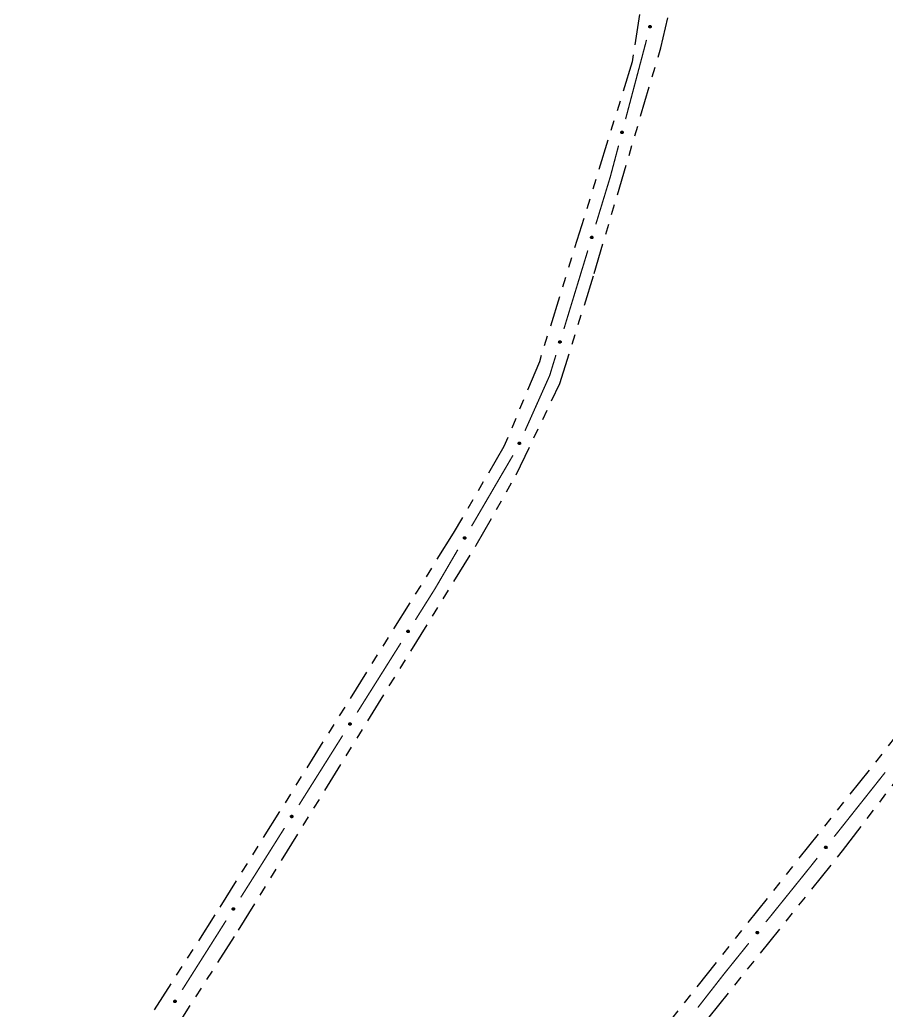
# Model space of a CAD drawing. Extents: x 210853 to 212686, y 4878863 to 4882037.
# Drawn here: x 211346.7 to 211473.6, y 4879197.4 to 4879342.3 of the extents above; entities that cross this region are included whole.
import ezdxf

# ---------------------------------------------------------------- set-up
doc = ezdxf.new("R2010")
doc.units = 0
doc.header["$LTSCALE"] = 1.5
doc.header["$MEASUREMENT"] = 0
doc.linetypes.add('TRACO_25', pattern=[8, 3, -1, 1, -1, 1, -1])
doc.layers.add('SV-EIXO-RUA-N-PAV', color=6, linetype='CONTINUOUS')
doc.layers.add('SV-RUA-NAO-PAV', color=7, linetype='CONTINUOUS')

msp = doc.modelspace()

# ---------------------------------------------------------------- linework, layer by layer
at = {"layer": 'SV-EIXO-RUA-N-PAV'}
for points in [[(211438.844833, 4879341.215896), (211438.81965, 4879341.257822), (211438.80658, 4879341.299006), (211438.805566, 4879341.336493), (211438.813307, 4879341.369852), (211438.82507, 4879341.403089), (211438.844323, 4879341.433982), (211438.873287, 4879341.463536), (211438.915168, 4879341.489093), (211438.958236, 4879341.49971), (211438.994935, 4879341.502671), (211439.030185, 4879341.496602), (211439.062281, 4879341.484633), (211439.09371, 4879341.463573), (211439.123374, 4879341.433929), (211439.148053, 4879341.391194), (211439.16059, 4879341.350731), (211439.160619, 4879341.314446), (211439.154293, 4879341.279046), (211439.141877, 4879341.245258), (211439.122803, 4879341.215042), (211439.092902, 4879341.185229), (211439.0504, 4879341.161429), (211439.010186, 4879341.148465), (211438.973911, 4879341.147926), (211438.9392, 4879341.154938), (211438.905721, 4879341.166332), (211438.873861, 4879341.184392), (211438.844833, 4879341.215896)], [(211434.752013, 4879325.748225), (211434.72683, 4879325.790152), (211434.71376, 4879325.831336), (211434.712746, 4879325.868822), (211434.720487, 4879325.902182), (211434.73225, 4879325.935419), (211434.751503, 4879325.966312), (211434.780467, 4879325.995866), (211434.822348, 4879326.021423), (211434.865416, 4879326.032039), (211434.902115, 4879326.035), (211434.937365, 4879326.028931), (211434.969461, 4879326.016963), (211435.00089, 4879325.995903), (211435.030554, 4879325.966258), (211435.055233, 4879325.923524), (211435.06777, 4879325.88306), (211435.067799, 4879325.846776), (211435.061473, 4879325.811376), (211435.049057, 4879325.777588), (211435.029983, 4879325.747372), (211435.000082, 4879325.717559), (211434.95758, 4879325.693759), (211434.917366, 4879325.680794), (211434.881091, 4879325.680256), (211434.84638, 4879325.687268), (211434.812901, 4879325.698661), (211434.781041, 4879325.716722), (211434.752013, 4879325.748225)], [(211430.320708, 4879310.381249), (211430.297117, 4879310.424091), (211430.285602, 4879310.465736), (211430.285995, 4879310.503235), (211430.294982, 4879310.53628), (211430.307985, 4879310.569052), (211430.328384, 4879310.599201), (211430.358436, 4879310.627647), (211430.401247, 4879310.651615), (211430.444683, 4879310.660607), (211430.481467, 4879310.662189), (211430.516465, 4879310.654801), (211430.548089, 4879310.641636), (211430.578705, 4879310.619411), (211430.607235, 4879310.588675), (211430.630294, 4879310.545044), (211430.641303, 4879310.504139), (211430.63997, 4879310.467878), (211430.632321, 4879310.432741), (211430.618645, 4879310.399443), (211430.598451, 4879310.369964), (211430.567452, 4879310.341294), (211430.524086, 4879310.319106), (211430.483414, 4879310.30766), (211430.447144, 4879310.308483), (211430.412721, 4879310.316793), (211430.379693, 4879310.329435), (211430.348533, 4879310.348678), (211430.320708, 4879310.381249)], [(211425.650261, 4879295.078082), (211425.62667, 4879295.120924), (211425.615155, 4879295.162569), (211425.615548, 4879295.200068), (211425.624535, 4879295.233113), (211425.637538, 4879295.265885), (211425.657936, 4879295.296034), (211425.687989, 4879295.32448), (211425.7308, 4879295.348447), (211425.774236, 4879295.35744), (211425.81102, 4879295.359021), (211425.846018, 4879295.351634), (211425.877642, 4879295.338469), (211425.908258, 4879295.316244), (211425.936788, 4879295.285508), (211425.959847, 4879295.241877), (211425.970856, 4879295.200971), (211425.969523, 4879295.164711), (211425.961873, 4879295.129574), (211425.948198, 4879295.096276), (211425.928003, 4879295.066797), (211425.897005, 4879295.038127), (211425.853639, 4879295.015939), (211425.812967, 4879295.004493), (211425.776697, 4879295.005316), (211425.742274, 4879295.013626), (211425.709246, 4879295.026268), (211425.678086, 4879295.045511), (211425.650261, 4879295.078082)], [(211419.707674, 4879280.265444), (211419.689547, 4879280.31087), (211419.683256, 4879280.353617), (211419.688272, 4879280.390781), (211419.701267, 4879280.422465), (211419.718212, 4879280.453383), (211419.742174, 4879280.480785), (211419.775506, 4879280.505308), (211419.820946, 4879280.523811), (211419.86516, 4879280.527377), (211419.901858, 4879280.524409), (211419.935677, 4879280.512761), (211419.965436, 4879280.495796), (211419.993077, 4879280.469965), (211420.017598, 4879280.435943), (211420.035099, 4879280.389801), (211420.040978, 4879280.347851), (211420.035183, 4879280.312032), (211420.023257, 4879280.278106), (211420.005579, 4879280.246749), (211419.981903, 4879280.219986), (211419.947604, 4879280.195359), (211419.901833, 4879280.17869), (211419.860059, 4879280.172348), (211419.824168, 4879280.177638), (211419.791033, 4879280.190131), (211419.759816, 4879280.20675), (211419.731268, 4879280.229691), (211419.707674, 4879280.265444)], [(211411.691587, 4879266.435752), (211411.678512, 4879266.482881), (211411.676911, 4879266.526059), (211411.685941, 4879266.562456), (211411.702307, 4879266.592538), (211411.722517, 4879266.621428), (211411.749319, 4879266.646059), (211411.785121, 4879266.666809), (211411.832305, 4879266.680257), (211411.876645, 4879266.67899), (211411.912802, 4879266.672046), (211411.945152, 4879266.656786), (211411.972888, 4879266.636684), (211411.997554, 4879266.607997), (211412.018227, 4879266.571509), (211412.030601, 4879266.523737), (211412.03188, 4879266.481396), (211412.022222, 4879266.44642), (211412.006675, 4879266.413994), (211411.985689, 4879266.384747), (211411.95924, 4879266.36072), (211411.922465, 4879266.339971), (211411.875152, 4879266.328382), (211411.832936, 4879266.326625), (211411.797834, 4879266.33579), (211411.766255, 4879266.351814), (211411.737033, 4879266.371732), (211411.711151, 4879266.397643), (211411.691587, 4879266.435752)], [(211403.40911, 4879252.753018), (211403.397582, 4879252.800548), (211403.397394, 4879252.843755), (211403.407609, 4879252.879838), (211403.42495, 4879252.909369), (211403.446093, 4879252.937583), (211403.473686, 4879252.961325), (211403.510148, 4879252.980892), (211403.557746, 4879252.992791), (211403.60202, 4879252.990075), (211403.637931, 4879252.981953), (211403.669765, 4879252.965644), (211403.69683, 4879252.944645), (211403.720544, 4879252.915168), (211403.740013, 4879252.878024), (211403.750819, 4879252.829872), (211403.750713, 4879252.787511), (211403.739916, 4879252.75287), (211403.723318, 4879252.72097), (211403.701387, 4879252.692425), (211403.674167, 4879252.669275), (211403.636733, 4879252.64974), (211403.589066, 4879252.639704), (211403.546816, 4879252.639327), (211403.512032, 4879252.649635), (211403.480994, 4879252.666683), (211403.452438, 4879252.687546), (211403.427417, 4879252.714289), (211403.40911, 4879252.753018)], [(211394.888134, 4879239.210752), (211394.876606, 4879239.258282), (211394.876418, 4879239.301489), (211394.886633, 4879239.337572), (211394.903974, 4879239.367103), (211394.925117, 4879239.395317), (211394.95271, 4879239.419059), (211394.989171, 4879239.438627), (211395.03677, 4879239.450525), (211395.081044, 4879239.447809), (211395.116955, 4879239.439687), (211395.148789, 4879239.423378), (211395.175853, 4879239.402379), (211395.199568, 4879239.372902), (211395.219037, 4879239.335758), (211395.229843, 4879239.287606), (211395.229737, 4879239.245246), (211395.21894, 4879239.210605), (211395.202342, 4879239.178704), (211395.180411, 4879239.150159), (211395.153191, 4879239.127009), (211395.115757, 4879239.107474), (211395.06809, 4879239.097438), (211395.02584, 4879239.097061), (211394.991056, 4879239.107369), (211394.960018, 4879239.124418), (211394.931462, 4879239.14528), (211394.906441, 4879239.172023), (211394.888134, 4879239.210752)], [(211386.367158, 4879225.668486), (211386.35563, 4879225.716016), (211386.355441, 4879225.759224), (211386.365657, 4879225.795306), (211386.382997, 4879225.824837), (211386.404141, 4879225.853051), (211386.431733, 4879225.876793), (211386.468195, 4879225.896361), (211386.515793, 4879225.908259), (211386.560068, 4879225.905543), (211386.595978, 4879225.897421), (211386.627813, 4879225.881112), (211386.654877, 4879225.860113), (211386.678591, 4879225.830636), (211386.69806, 4879225.793492), (211386.708867, 4879225.74534), (211386.708761, 4879225.70298), (211386.697964, 4879225.668339), (211386.681365, 4879225.636438), (211386.659434, 4879225.607893), (211386.632215, 4879225.584743), (211386.594781, 4879225.565208), (211386.547114, 4879225.555172), (211386.504863, 4879225.554795), (211386.47008, 4879225.565103), (211386.439041, 4879225.582152), (211386.410485, 4879225.603014), (211386.385464, 4879225.629757), (211386.367158, 4879225.668486)], [(211464.890745, 4879221.263664), (211464.897049, 4879221.215163), (211464.892548, 4879221.17219), (211464.878479, 4879221.137429), (211464.858036, 4879221.109954), (211464.833957, 4879221.0842), (211464.803951, 4879221.063592), (211464.765581, 4879221.048096), (211464.716973, 4879221.041431), (211464.673255, 4879221.048935), (211464.638437, 4879221.060905), (211464.60856, 4879221.080572), (211464.583934, 4879221.104383), (211464.563558, 4879221.136259), (211464.548234, 4879221.175296), (211464.542715, 4879221.224336), (211464.547416, 4879221.266435), (211464.561908, 4879221.2997), (211464.581869, 4879221.329611), (211464.606768, 4879221.355609), (211464.636339, 4879221.375669), (211464.675671, 4879221.391027), (211464.724145, 4879221.395832), (211464.766187, 4879221.391623), (211464.799647, 4879221.377602), (211464.828653, 4879221.357287), (211464.854777, 4879221.33345), (211464.876749, 4879221.30415), (211464.890745, 4879221.263664)], [(211377.832879, 4879212.134964), (211377.821478, 4879212.182525), (211377.821406, 4879212.225733), (211377.831717, 4879212.261787), (211377.849137, 4879212.291272), (211377.870356, 4879212.319429), (211377.898012, 4879212.343097), (211377.934526, 4879212.362567), (211377.982156, 4879212.374338), (211378.026423, 4879212.371504), (211378.062312, 4879212.363285), (211378.094103, 4879212.346891), (211378.121111, 4879212.32582), (211378.144746, 4879212.296279), (211378.164115, 4879212.259083), (211378.174793, 4879212.210903), (211378.174573, 4879212.168543), (211378.163684, 4879212.133931), (211378.147, 4879212.102075), (211378.124992, 4879212.073588), (211378.097711, 4879212.050511), (211378.060225, 4879212.031077), (211378.012531, 4879212.021168), (211377.97028, 4879212.020905), (211377.935524, 4879212.031306), (211377.904531, 4879212.048437), (211377.876031, 4879212.069376), (211377.851082, 4879212.096186), (211377.832879, 4879212.134964)], [(211454.875904, 4879208.784578), (211454.881829, 4879208.736029), (211454.876994, 4879208.693093), (211454.862654, 4879208.658443), (211454.841999, 4879208.631127), (211454.817719, 4879208.605562), (211454.787554, 4879208.585188), (211454.749065, 4879208.569991), (211454.700406, 4879208.563705), (211454.656747, 4879208.571549), (211454.622024, 4879208.58379), (211454.592301, 4879208.603689), (211454.567861, 4879208.627691), (211454.547734, 4879208.659725), (211454.532714, 4879208.698881), (211454.527578, 4879208.747962), (211454.532607, 4879208.790023), (211454.547357, 4879208.823174), (211454.567551, 4879208.852929), (211454.592651, 4879208.878732), (211454.622377, 4879208.898561), (211454.661828, 4879208.913612), (211454.710338, 4879208.91804), (211454.752346, 4879208.913503), (211454.785696, 4879208.899223), (211454.814542, 4879208.878682), (211454.84048, 4879208.854642), (211454.862223, 4879208.825171), (211454.875904, 4879208.784578)], [(211369.27566, 4879198.61557), (211369.264259, 4879198.663131), (211369.264187, 4879198.706339), (211369.274498, 4879198.742394), (211369.291918, 4879198.771878), (211369.313137, 4879198.800035), (211369.340793, 4879198.823704), (211369.377307, 4879198.843174), (211369.424937, 4879198.854945), (211369.469204, 4879198.85211), (211369.505093, 4879198.843892), (211369.536884, 4879198.827498), (211369.563891, 4879198.806426), (211369.587527, 4879198.776886), (211369.606896, 4879198.739689), (211369.617574, 4879198.691509), (211369.617354, 4879198.649149), (211369.606464, 4879198.614537), (211369.58978, 4879198.582681), (211369.567773, 4879198.554195), (211369.540491, 4879198.531118), (211369.503006, 4879198.511683), (211369.455312, 4879198.501775), (211369.41306, 4879198.501511), (211369.378305, 4879198.511912), (211369.347312, 4879198.529044), (211369.318812, 4879198.549983), (211369.293863, 4879198.576793), (211369.27566, 4879198.61557)]]:
    msp.add_lwpolyline(points, close=True, dxfattribs=at)
for points in [[(211438.80658, 4879341.299006), (211438.82507, 4879341.403089)], [(211438.812098, 4879341.281267), (211438.833386, 4879341.409725)], [(211438.81965, 4879341.257822), (211438.844323, 4879341.433982)], [(211438.832044, 4879341.239291), (211438.85732, 4879341.441502)], [(211438.844833, 4879341.215896), (211438.873287, 4879341.463536)], [(211438.8613, 4879341.200497), (211438.895144, 4879341.472427)], [(211438.873861, 4879341.184392), (211438.915168, 4879341.489093)], [(211438.891137, 4879341.179898), (211438.935103, 4879341.490083)], [(211438.905721, 4879341.166332), (211438.958236, 4879341.49971)], [(211438.92237, 4879341.164577), (211438.973589, 4879341.496837)], [(211438.9392, 4879341.154938), (211438.994935, 4879341.502671)], [(211438.957637, 4879341.153833), (211439.014636, 4879341.497268)], [(211438.973911, 4879341.147926), (211439.030185, 4879341.496602)], [(211438.99368, 4879341.151354), (211439.045946, 4879341.487572)], [(211439.010186, 4879341.148465), (211439.062281, 4879341.484633)], [(211439.031816, 4879341.156789), (211439.0778, 4879341.469262)], [(211439.0504, 4879341.161429), (211439.09371, 4879341.463573)], [(211439.071154, 4879341.177432), (211439.108258, 4879341.445677)], [(211439.092902, 4879341.185229), (211439.123374, 4879341.433929)], [(211439.106961, 4879341.206068), (211439.134178, 4879341.404943)], [(211439.122803, 4879341.215042), (211439.148053, 4879341.391194)], [(211439.132836, 4879341.234508), (211439.153153, 4879341.364635)], [(211439.141877, 4879341.245258), (211439.16059, 4879341.350731)], [(211434.71376, 4879325.831336), (211434.73225, 4879325.935419)], [(211434.719279, 4879325.813597), (211434.740566, 4879325.942055)], [(211434.72683, 4879325.790152), (211434.751503, 4879325.966312)], [(211434.739224, 4879325.77162), (211434.7645, 4879325.973832)], [(211434.752013, 4879325.748225), (211434.780467, 4879325.995866)], [(211434.76848, 4879325.732826), (211434.802324, 4879326.004756)], [(211434.781041, 4879325.716722), (211434.822348, 4879326.021423)], [(211434.798317, 4879325.712228), (211434.842283, 4879326.022413)], [(211434.812901, 4879325.698661), (211434.865416, 4879326.032039)], [(211434.82955, 4879325.696906), (211434.880769, 4879326.029167)], [(211434.84638, 4879325.687268), (211434.902115, 4879326.035)], [(211434.864817, 4879325.686163), (211434.921816, 4879326.029598)], [(211434.881091, 4879325.680256), (211434.937365, 4879326.028931)], [(211434.90086, 4879325.683683), (211434.953126, 4879326.019901)], [(211434.917366, 4879325.680794), (211434.969461, 4879326.016963)], [(211434.938997, 4879325.689118), (211434.98498, 4879326.001592)], [(211434.95758, 4879325.693759), (211435.00089, 4879325.995903)], [(211434.978335, 4879325.709762), (211435.015438, 4879325.978007)], [(211435.000082, 4879325.717559), (211435.030554, 4879325.966258)], [(211435.014141, 4879325.738398), (211435.041358, 4879325.937272)], [(211435.029983, 4879325.747372), (211435.055233, 4879325.923524)], [(211435.040016, 4879325.766838), (211435.060333, 4879325.896964)], [(211435.049057, 4879325.777588), (211435.06777, 4879325.88306)], [(211430.285602, 4879310.465736), (211430.307985, 4879310.569052)], [(211430.29045, 4879310.447803), (211430.316544, 4879310.575372)], [(211430.297117, 4879310.424091), (211430.328384, 4879310.599201)], [(211430.308806, 4879310.405108), (211430.341654, 4879310.606228)], [(211430.320708, 4879310.381249), (211430.358436, 4879310.627647)], [(211430.336586, 4879310.365243), (211430.380612, 4879310.635711)], [(211430.348533, 4879310.348678), (211430.401247, 4879310.651615)], [(211430.365629, 4879310.343539), (211430.421205, 4879310.651855)], [(211430.379693, 4879310.329435), (211430.444683, 4879310.660607)], [(211430.396264, 4879310.327056), (211430.459918, 4879310.65716)], [(211430.412721, 4879310.316793), (211430.481467, 4879310.662189)], [(211430.431104, 4879310.314997), (211430.500952, 4879310.65605)], [(211430.447144, 4879310.308483), (211430.516465, 4879310.654801)], [(211430.467028, 4879310.311166), (211430.531876, 4879310.645186)], [(211430.483414, 4879310.30766), (211430.548089, 4879310.641636)], [(211430.505342, 4879310.315166), (211430.56302, 4879310.625694)], [(211430.524086, 4879310.319106), (211430.578705, 4879310.619411)], [(211430.545427, 4879310.334319), (211430.592571, 4879310.600982)], [(211430.567452, 4879310.341294), (211430.607235, 4879310.588675)], [(211430.582283, 4879310.36159), (211430.616944, 4879310.559304)], [(211430.598451, 4879310.369964), (211430.630294, 4879310.545044)], [(211430.609207, 4879310.38904), (211430.634393, 4879310.518312)], [(211430.618645, 4879310.399443), (211430.641303, 4879310.504139)], [(211425.615155, 4879295.162569), (211425.637538, 4879295.265885)], [(211425.620003, 4879295.144636), (211425.646096, 4879295.272204)], [(211425.62667, 4879295.120924), (211425.657936, 4879295.296034)], [(211425.638359, 4879295.10194), (211425.671207, 4879295.303061)], [(211425.650261, 4879295.078082), (211425.687989, 4879295.32448)], [(211425.666139, 4879295.062076), (211425.710165, 4879295.332544)], [(211425.678086, 4879295.045511), (211425.7308, 4879295.348447)], [(211425.695182, 4879295.040372), (211425.750758, 4879295.348688)], [(211425.709246, 4879295.026268), (211425.774236, 4879295.35744)], [(211425.725817, 4879295.023889), (211425.78947, 4879295.353993)], [(211425.742274, 4879295.013626), (211425.81102, 4879295.359021)], [(211425.760657, 4879295.01183), (211425.830505, 4879295.352883)], [(211425.776697, 4879295.005316), (211425.846018, 4879295.351634)], [(211425.796581, 4879295.007999), (211425.861429, 4879295.342019)], [(211425.812967, 4879295.004493), (211425.877642, 4879295.338469)], [(211425.834894, 4879295.011999), (211425.892573, 4879295.322527)], [(211425.853639, 4879295.015939), (211425.908258, 4879295.316244)], [(211425.87498, 4879295.031152), (211425.922124, 4879295.297815)], [(211425.897005, 4879295.038127), (211425.936788, 4879295.285508)], [(211425.911836, 4879295.058423), (211425.946497, 4879295.256137)], [(211425.928003, 4879295.066797), (211425.959847, 4879295.241877)], [(211425.93876, 4879295.085873), (211425.963946, 4879295.215145)], [(211425.948198, 4879295.096276), (211425.970856, 4879295.200971)], [(211419.683256, 4879280.353617), (211419.718212, 4879280.453383)], [(211419.685856, 4879280.335222), (211419.727485, 4879280.458598)], [(211419.689547, 4879280.31087), (211419.742174, 4879280.480785)], [(211419.698805, 4879280.290589), (211419.75621, 4879280.486122)], [(211419.707674, 4879280.265444), (211419.775506, 4879280.505308)], [(211419.721456, 4879280.247602), (211419.798507, 4879280.510574)], [(211419.731268, 4879280.229691), (211419.820946, 4879280.523811)], [(211419.747599, 4879280.222482), (211419.840782, 4879280.521588)], [(211419.759816, 4879280.20675), (211419.86516, 4879280.527377)], [(211419.775968, 4879280.202346), (211419.879853, 4879280.522078)], [(211419.791033, 4879280.190131), (211419.901858, 4879280.524409)], [(211419.809054, 4879280.186081), (211419.920437, 4879280.515914)], [(211419.824168, 4879280.177638), (211419.935677, 4879280.512761)], [(211419.844231, 4879280.177849), (211419.949785, 4879280.501318)], [(211419.860059, 4879280.172348), (211419.965436, 4879280.495796)], [(211419.882745, 4879280.177092), (211419.978287, 4879280.478134)], [(211419.901833, 4879280.17869), (211419.993077, 4879280.469965)], [(211419.924887, 4879280.191154), (211420.004564, 4879280.449965)], [(211419.947604, 4879280.195359), (211420.017598, 4879280.435943)], [(211419.964825, 4879280.213671), (211420.02361, 4879280.405599)], [(211419.981903, 4879280.219986), (211420.035099, 4879280.389801)], [(211419.99493, 4879280.23759), (211420.03587, 4879280.362768)], [(211420.005579, 4879280.246749), (211420.040978, 4879280.347851)], [(211411.676911, 4879266.526059), (211411.722517, 4879266.621428)], [(211411.677493, 4879266.50749), (211411.732302, 4879266.625603)], [(211411.678512, 4879266.482881), (211411.749319, 4879266.646059)], [(211411.685508, 4879266.461713), (211411.763852, 4879266.649837)], [(211411.691587, 4879266.435752), (211411.785121, 4879266.666809)], [(211411.703346, 4879266.416516), (211411.808559, 4879266.669541)], [(211411.711151, 4879266.397643), (211411.832305, 4879266.680257)], [(211411.7266, 4879266.3887), (211411.851781, 4879266.675888)], [(211411.737033, 4879266.371732), (211411.876645, 4879266.67899)], [(211411.752609, 4879266.365596), (211411.890673, 4879266.672123)], [(211411.766255, 4879266.351814), (211411.912802, 4879266.672046)], [(211411.783728, 4879266.345827), (211411.930346, 4879266.66158)], [(211411.797834, 4879266.33579), (211411.945152, 4879266.656786)], [(211411.817801, 4879266.333815), (211411.957931, 4879266.643876)], [(211411.832936, 4879266.326625), (211411.972888, 4879266.636684)], [(211411.856004, 4879266.328872), (211411.98374, 4879266.617728)], [(211411.875152, 4879266.328382), (211411.997554, 4879266.607997)], [(211411.899426, 4879266.338264), (211412.006796, 4879266.586867)], [(211411.922465, 4879266.339971), (211412.018227, 4879266.571509)], [(211411.941578, 4879266.356301), (211412.0209, 4879266.540691)], [(211411.95924, 4879266.36072), (211412.030601, 4879266.523737)], [(211411.974106, 4879266.376801), (211412.028426, 4879266.49678)], [(211411.985689, 4879266.384747), (211412.03188, 4879266.481396)], [(211403.397369, 4879252.825178), (211403.45601, 4879252.941436)], [(211403.397394, 4879252.843755), (211403.446093, 4879252.937583)], [(211403.397582, 4879252.800548), (211403.473686, 4879252.961325)], [(211403.403883, 4879252.779163), (211403.488335, 4879252.964625)], [(211403.40911, 4879252.753018), (211403.510148, 4879252.980892)], [(211403.420233, 4879252.733407), (211403.533662, 4879252.982857)], [(211403.427417, 4879252.714289), (211403.557746, 4879252.992791)], [(211403.442566, 4879252.704846), (211403.577069, 4879252.987788)], [(211403.452438, 4879252.687546), (211403.60202, 4879252.990075)], [(211403.467806, 4879252.680904), (211403.615817, 4879252.982753)], [(211403.480994, 4879252.666683), (211403.637931, 4879252.981953)], [(211403.498262, 4879252.660128), (211403.655123, 4879252.970918)], [(211403.512032, 4879252.649635), (211403.669765, 4879252.965644)], [(211403.531923, 4879252.647009), (211403.682115, 4879252.952323)], [(211403.546816, 4879252.639327), (211403.69683, 4879252.944645)], [(211403.569945, 4879252.640819), (211403.707056, 4879252.925345)], [(211403.589066, 4879252.639704), (211403.720544, 4879252.915168)], [(211403.61365, 4879252.648787), (211403.72909, 4879252.893746)], [(211403.636733, 4879252.64974), (211403.740013, 4879252.878024)], [(211403.656369, 4879252.665436), (211403.741678, 4879252.847134)], [(211403.674167, 4879252.669275), (211403.750819, 4879252.829872)], [(211403.68955, 4879252.684862), (211403.747764, 4879252.803001)], [(211403.701387, 4879252.692425), (211403.750713, 4879252.787511)], [(211394.876392, 4879239.282912), (211394.935034, 4879239.39917)], [(211394.876418, 4879239.301489), (211394.925117, 4879239.395317)], [(211394.876606, 4879239.258282), (211394.95271, 4879239.419059)], [(211394.882907, 4879239.236897), (211394.967358, 4879239.422359)], [(211394.888134, 4879239.210752), (211394.989171, 4879239.438627)], [(211394.899257, 4879239.191141), (211395.012686, 4879239.440591)], [(211394.906441, 4879239.172023), (211395.03677, 4879239.450525)], [(211394.92159, 4879239.16258), (211395.056093, 4879239.445522)], [(211394.931462, 4879239.14528), (211395.081044, 4879239.447809)], [(211394.946829, 4879239.138638), (211395.094841, 4879239.440487)], [(211394.960018, 4879239.124418), (211395.116955, 4879239.439687)], [(211394.977286, 4879239.117862), (211395.134147, 4879239.428653)], [(211394.991056, 4879239.107369), (211395.148789, 4879239.423378)], [(211395.010947, 4879239.104743), (211395.161139, 4879239.410057)], [(211395.02584, 4879239.097061), (211395.175853, 4879239.402379)], [(211395.048969, 4879239.098553), (211395.18608, 4879239.383079)], [(211395.06809, 4879239.097438), (211395.199568, 4879239.372902)], [(211395.092674, 4879239.106521), (211395.208114, 4879239.351481)], [(211395.115757, 4879239.107474), (211395.219037, 4879239.335758)], [(211395.135393, 4879239.12317), (211395.220701, 4879239.304869)], [(211395.153191, 4879239.127009), (211395.229843, 4879239.287606)], [(211395.168574, 4879239.142596), (211395.226787, 4879239.260735)], [(211395.180411, 4879239.150159), (211395.229737, 4879239.245246)], [(211386.355416, 4879225.740646), (211386.414057, 4879225.856904)], [(211386.355441, 4879225.759224), (211386.404141, 4879225.853051)], [(211386.35563, 4879225.716016), (211386.431733, 4879225.876793)], [(211386.36193, 4879225.694631), (211386.446382, 4879225.880093)], [(211386.367158, 4879225.668486), (211386.468195, 4879225.896361)], [(211386.378281, 4879225.648875), (211386.49171, 4879225.898325)], [(211386.385464, 4879225.629757), (211386.515793, 4879225.908259)], [(211386.400614, 4879225.620314), (211386.535116, 4879225.903256)], [(211386.410485, 4879225.603014), (211386.560068, 4879225.905543)], [(211386.425853, 4879225.596372), (211386.573865, 4879225.898221)], [(211386.439041, 4879225.582152), (211386.595978, 4879225.897421)], [(211386.456309, 4879225.575596), (211386.613171, 4879225.886387)], [(211386.47008, 4879225.565103), (211386.627813, 4879225.881112)], [(211386.489971, 4879225.562477), (211386.640162, 4879225.867791)], [(211386.504863, 4879225.554795), (211386.654877, 4879225.860113)], [(211386.527992, 4879225.556287), (211386.665103, 4879225.840813)], [(211386.547114, 4879225.555172), (211386.678591, 4879225.830636)], [(211386.571698, 4879225.564255), (211386.687138, 4879225.809215)], [(211386.594781, 4879225.565208), (211386.69806, 4879225.793492)], [(211386.614417, 4879225.580904), (211386.699725, 4879225.762603)], [(211386.632215, 4879225.584743), (211386.708867, 4879225.74534)], [(211386.647598, 4879225.60033), (211386.705811, 4879225.718469)], [(211386.659434, 4879225.607893), (211386.708761, 4879225.70298)], [(211464.636339, 4879221.375669), (211464.542715, 4879221.224336)], [(211464.606768, 4879221.355609), (211464.547416, 4879221.266435)], [(211464.675671, 4879221.391027), (211464.548234, 4879221.175296)], [(211464.619355, 4879221.361843), (211464.548668, 4879221.250717)], [(211464.654448, 4879221.377555), (211464.54993, 4879221.206184)], [(211464.698721, 4879221.389471), (211464.557386, 4879221.158481)], [(211464.724145, 4879221.395832), (211464.563558, 4879221.136259)], [(211464.743033, 4879221.392649), (211464.575862, 4879221.124679)], [(211464.766187, 4879221.391623), (211464.583934, 4879221.104383)], [(211464.780159, 4879221.382371), (211464.597729, 4879221.095154)], [(211464.799647, 4879221.377602), (211464.60856, 4879221.080572)], [(211464.812198, 4879221.365677), (211464.622544, 4879221.07374)], [(211464.828653, 4879221.357287), (211464.638437, 4879221.060905)], [(211464.84022, 4879221.34172), (211464.660334, 4879221.05771)], [(211464.854777, 4879221.33345), (211464.673255, 4879221.048935)], [(211464.862713, 4879221.315181), (211464.698307, 4879221.048501)], [(211464.876749, 4879221.30415), (211464.716973, 4879221.041431)], [(211464.881815, 4879221.284365), (211464.741993, 4879221.048694)], [(211464.890745, 4879221.263664), (211464.765581, 4879221.048096)], [(211464.893105, 4879221.237106), (211464.789031, 4879221.061901)], [(211464.897049, 4879221.215163), (211464.803951, 4879221.063592)], [(211464.894589, 4879221.190655), (211464.82368, 4879221.081446)], [(211464.892548, 4879221.17219), (211464.833957, 4879221.0842)], [(211377.821331, 4879212.207155), (211377.880283, 4879212.323255)], [(211377.821406, 4879212.225733), (211377.870356, 4879212.319429)], [(211377.821478, 4879212.182525), (211377.898012, 4879212.343097)], [(211377.827722, 4879212.161123), (211377.91267, 4879212.346358)], [(211377.832879, 4879212.134964), (211377.934526, 4879212.362567)], [(211377.84395, 4879212.115324), (211377.958046, 4879212.364469)], [(211377.851082, 4879212.096186), (211377.982156, 4879212.374338)], [(211377.866206, 4879212.086702), (211378.001466, 4879212.369284)], [(211377.876031, 4879212.069376), (211378.026423, 4879212.371504)], [(211377.891381, 4879212.062693), (211378.040201, 4879212.364145)], [(211377.904531, 4879212.048437), (211378.062312, 4879212.363285)], [(211377.921781, 4879212.041836), (211378.079475, 4879212.352205)], [(211377.935524, 4879212.031306), (211378.094103, 4879212.346891)], [(211377.955408, 4879212.028626), (211378.106416, 4879212.333537)], [(211377.97028, 4879212.020905), (211378.121111, 4879212.32582)], [(211377.993412, 4879212.022335), (211378.131285, 4879212.306492)], [(211378.012531, 4879212.021168), (211378.144746, 4879212.296279)], [(211378.037139, 4879212.030185), (211378.153235, 4879212.274835)], [(211378.060225, 4879212.031077), (211378.164115, 4879212.259083)], [(211378.079902, 4879212.04672), (211378.165697, 4879212.228189)], [(211378.097711, 4879212.050511), (211378.174793, 4879212.210903)], [(211378.113136, 4879212.066057), (211378.171665, 4879212.18404)], [(211378.124992, 4879212.073588), (211378.174573, 4879212.168543)], [(211454.622377, 4879208.898561), (211454.527578, 4879208.747962)], [(211454.592651, 4879208.878732), (211454.532607, 4879208.790023)], [(211454.661828, 4879208.913612), (211454.532714, 4879208.698881)], [(211454.605286, 4879208.884868), (211454.533736, 4879208.774296)], [(211454.640501, 4879208.900305), (211454.534651, 4879208.729754)], [(211454.684865, 4879208.911876), (211454.541735, 4879208.681995)], [(211454.710338, 4879208.91804), (211454.547734, 4879208.659725)], [(211454.729201, 4879208.91471), (211454.559948, 4879208.64805)], [(211454.752346, 4879208.913503), (211454.567861, 4879208.627691)], [(211454.766245, 4879208.904143), (211454.581584, 4879208.618355)], [(211454.785696, 4879208.899223), (211454.592301, 4879208.603689)], [(211454.798153, 4879208.8872), (211454.606231, 4879208.596748)], [(211454.814542, 4879208.878682), (211454.622024, 4879208.58379)], [(211454.825988, 4879208.863025), (211454.643895, 4879208.580425)], [(211454.84048, 4879208.854642), (211454.656747, 4879208.571549)], [(211454.848274, 4879208.836312), (211454.681796, 4879208.570921)], [(211454.862223, 4879208.825171), (211454.700406, 4879208.563705)], [(211454.867136, 4879208.805348), (211454.725481, 4879208.570773)], [(211454.875904, 4879208.784578), (211454.749065, 4879208.569991)], [(211454.878057, 4879208.758002), (211454.772621, 4879208.583613)], [(211454.881829, 4879208.736029), (211454.787554, 4879208.585188)], [(211454.879179, 4879208.711542), (211454.807422, 4879208.602888)], [(211454.876994, 4879208.693093), (211454.817719, 4879208.605562)], [(211369.264112, 4879198.687762), (211369.323064, 4879198.803862)], [(211369.264187, 4879198.706339), (211369.313137, 4879198.800035)], [(211369.264259, 4879198.663131), (211369.340793, 4879198.823704)], [(211369.270503, 4879198.641729), (211369.355451, 4879198.826965)], [(211369.27566, 4879198.61557), (211369.377307, 4879198.843174)], [(211369.28673, 4879198.59593), (211369.400827, 4879198.845075)], [(211369.293863, 4879198.576793), (211369.424937, 4879198.854945)], [(211369.308987, 4879198.567309), (211369.444247, 4879198.84989)], [(211369.318812, 4879198.549983), (211369.469204, 4879198.85211)], [(211369.334162, 4879198.543299), (211369.482981, 4879198.844751)], [(211369.347312, 4879198.529044), (211369.505093, 4879198.843892)], [(211369.364562, 4879198.522442), (211369.522256, 4879198.832811)], [(211369.378305, 4879198.511912), (211369.536884, 4879198.827498)], [(211369.398188, 4879198.509233), (211369.549197, 4879198.814144)], [(211369.41306, 4879198.501511), (211369.563891, 4879198.806426)], [(211369.436193, 4879198.502941), (211369.574066, 4879198.787099)], [(211369.455312, 4879198.501775), (211369.587527, 4879198.776886)], [(211369.47992, 4879198.510792), (211369.596016, 4879198.755442)], [(211369.503006, 4879198.511683), (211369.606896, 4879198.739689)], [(211369.522683, 4879198.527326), (211369.608478, 4879198.708796)], [(211369.540491, 4879198.531118), (211369.617574, 4879198.691509)], [(211369.555916, 4879198.546663), (211369.614446, 4879198.664646)], [(211369.567773, 4879198.554195), (211369.617354, 4879198.649149)]]:
    msp.add_lwpolyline(points, dxfattribs=at)
at = {"layer": 'SV-EIXO-RUA-N-PAV', "const_width": 0.18}
for points in [[(211435.406788, 4879327.792425), (211438.476403, 4879339.393178)], [(211433.171991, 4879319.346635), (211434.383583, 4879323.925508)], [(211433.095062, 4879319.094571), (211433.171991, 4879319.346635)], [(211431.051741, 4879312.399435), (211433.095062, 4879319.094571)], [(211426.381294, 4879297.096268), (211429.88413, 4879308.573643)], [(211424.305317, 4879290.29413), (211425.213683, 4879293.270476)], [(211423.943272, 4879289.483149), (211424.305317, 4879290.29413)], [(211420.682065, 4879282.178046), (211423.943272, 4879289.483149)], [(211412.86834, 4879268.230951), (211418.923614, 4879278.591147)], [(211407.515233, 4879259.07212), (211410.849915, 4879264.777552)], [(211404.643922, 4879254.508786), (211407.306727, 4879258.740744)], [(211407.306727, 4879258.740744), (211407.515233, 4879259.07212)], [(211396.122946, 4879240.96652), (211402.513678, 4879251.12322)], [(211387.60197, 4879227.424254), (211393.992702, 4879237.580954)], [(211473.412657, 4879232.190087), (211465.957714, 4879222.786693)], [(211381.103865, 4879217.09691), (211385.471726, 4879224.038688)], [(211463.472733, 4879219.652228), (211462.851488, 4879218.868612)], [(211462.459464, 4879218.374128), (211455.954702, 4879210.29925)], [(211462.851488, 4879218.868612), (211462.459464, 4879218.374128)], [(211379.072389, 4879213.887419), (211380.676868, 4879216.422305)], [(211380.676868, 4879216.422305), (211381.103865, 4879217.09691)], [(211370.51517, 4879200.368025), (211376.933084, 4879210.50757)], [(211453.445384, 4879207.184235), (211450.308737, 4879203.290465)], [(211449.85504, 4879202.727256), (211445.994298, 4879197.778251)], [(211450.308737, 4879203.290465), (211449.85504, 4879202.727256)]]:
    msp.add_lwpolyline(points, dxfattribs=at)
at = {"layer": 'SV-RUA-NAO-PAV', "linetype": 'TRACO_25'}
for points in [[(211349.849148, 4879163.959383, 12.597589), (211378.757495, 4879209.09773, 12.841157), (211413.542286, 4879265.424261, 12.790414), (211419.389223, 4879275.723068, 12.962941), (211425.803821, 4879289.130209, 12.932495), (211430.818935, 4879305.213857, 13.003535), (211440.569098, 4879338.250209, 13.003535), (211442.910971, 4879348.075541, 12.688927), (211444.222107, 4879351.335383, 12.029264), (211446.501627, 4879357.002896, 12.029264), (211455.596316, 4879382.853814, 12.008966), (211458.316779, 4879394.458252, 12.262683), (211459.004245, 4879397.636665, 12.902049), (211459.780277, 4879403.403274, 12.902049), (211460.038505, 4879406.211491, 12.902049), (211465.456247, 4879455.451211, 12.699076), (211465.269856, 4879461.003106, 12.699076), (211464.853689, 4879465.306888, 12.66863), (211463.67173, 4879469.059265, 12.496102), (211517.672048, 4879463.782022, 13.145617), (211593.685594, 4879454.338116, 13.145617)], [(211593.684641, 4879426.76108, 13.795131), (211562.775304, 4879377.714451, 13.795131), (211527.31917, 4879325.803942, 13.764685), (211522.589163, 4879318.604076, 13.764685), (211520.445512, 4879311.756771, 13.795131), (211516.803935, 4879304.777929, 13.825577), (211495.30033, 4879270.149932, 13.856023), (211489.344134, 4879258.681866, 13.886469), (211483.956207, 4879249.123016, 13.937212), (211478.517151, 4879241.922377, 14.008253), (211440.911564, 4879194.606148, 14.008253)], [(211533.120178, 4879150.928785, 15.601592), (211470.792271, 4879122.688979, 13.845874), (211457.94784, 4879117.58133, 13.825577), (211444.34771, 4879114.338884, 13.744388), (211434.871003, 4879113.169411, 13.724091), (211426.141686, 4879115.168424, 13.724091), (211415.622986, 4879120.67291, 13.510968), (211398.894568, 4879130.666821, 12.638184), (211398.729145, 4879133.435111, 13.094873), (211399.556818, 4879135.83425, 13.11517), (211401.881936, 4879139.314228, 13.11517), (211421.710757, 4879164.03791, 13.11517), (211425.127673, 4879168.298311, 13.11517), (211467.143174, 4879220.685583, 13.815428), (211483.510366, 4879242.107685, 13.967658), (211489.986656, 4879252.017464, 14.02855), (211495.005454, 4879260.836455, 14.048847), (211499.295786, 4879268.55546, 13.754537), (211521.537123, 4879305.702411, 13.927063), (211524.68809, 4879315.178882, 13.927063), (211528.320222, 4879321.088499, 13.916915), (211570.332266, 4879383.448477, 13.774834), (211593.684423, 4879420.456965, 13.6429)], [(211437.47077, 4879343.133242, 12.841157), (211436.375774, 4879336.167168, 12.983238), (211422.786268, 4879292.274608, 12.780265), (211417.609503, 4879279.868081, 12.759968), (211410.185888, 4879267.189305, 12.658481), (211375.300992, 4879211.332319, 12.628035), (211346.731907, 4879166.75393, 12.404764)]]:
    msp.add_polyline3d(points, dxfattribs=at)

doc.saveas('drawing.dxf')
